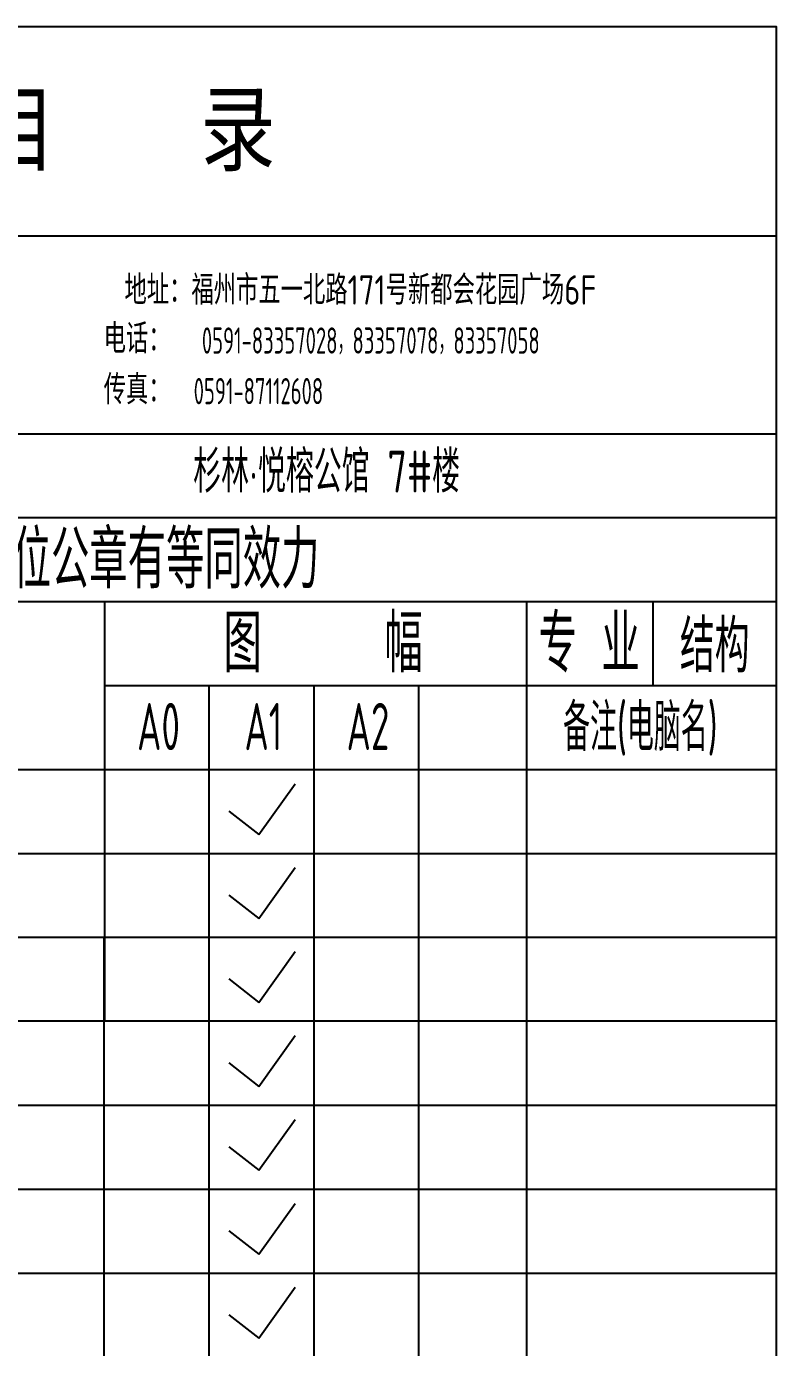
# Model space of a CAD drawing. Extents: x -144902 to 588294, y -160863 to 65494.
# Drawn here: x -56051 to -48895, y 32367 to 44960 of the extents above; entities that cross this region are included whole.
import ezdxf
from ezdxf.enums import TextEntityAlignment as Align

# ---------------------------------------------------------------- set-up
doc = ezdxf.new("R2010")
doc.units = 0
doc.header["$LTSCALE"] = 100
doc.linetypes.add('CONTINOUS', pattern=[0])
for name, color, linetype in [('NOTES', 7, 'CONTINUOUS'), ('PUB_TITLE', 4, 'CONTINUOUS'), ('TAB', 7, 'CONTINUOUS'), ('WINDOW', 144, 'CONTINUOUS'), ('文字', 7, 'CONTINUOUS')]:
    doc.layers.add(name, color=color, linetype=linetype)
doc.styles.get("Standard").update_dxf_attribs({"font": 'tssdeng.shx', "width": 0.7, "bigfont": 'tssdchn.shx'})

msp = doc.modelspace()

# ---------------------------------------------------------------- linework, layer by layer
at = {"layer": 'TAB'}
for p, q in [((-65968.327, 42963.657), (-48898.885, 42963.657)), ((-65972.228, 41078.102), (-48902.786, 41078.102)), ((-65972.228, 40278.102), (-48902.786, 40278.102)), ((-65972.228, 39478.102), (-48902.786, 39478.102)), ((-55305.704, 39478.102), (-55305.704, 35478.102)), ((-51277.244, 21078.102), (-51277.244, 39478.102)), ((-50071.56, 38678.102), (-50071.56, 39478.102)), ((-55305.704, 38678.102), (-48894.985, 38678.102)), ((-54309.605, 38678.102), (-54309.605, 21078.102)), ((-53309.605, 38678.102), (-53309.605, 21078.102)), ((-52309.605, 38678.102), (-52309.605, 21078.102)), ((-65968.327, 37878.102), (-48898.885, 37878.102)), ((-65968.327, 37078.102), (-48898.885, 37078.102)), ((-65968.327, 36278.102), (-48898.885, 36278.102)), ((-55309.605, 21078.102), (-55309.605, 36278.102)), ((-48898.885, 35478.102), (-65968.327, 35478.102)), ((-65968.327, 34678.102), (-48898.885, 34678.102)), ((-65968.327, 33878.102), (-48894.985, 33878.102)), ((-65964.426, 33078.102), (-48898.885, 33078.102))]:
    msp.add_line(p, q, dxfattribs=at)
msp.add_lwpolyline([(-65968.327, 21078.102), (-65968.327, 44959.623), (-48898.885, 44959.623), (-48898.885, 21078.102), (-65972.228, 21078.102)], dxfattribs=at)
at = {"layer": 'WINDOW', "linetype": 'CONTINOUS'}
for p, q in [((-53834.438, 37256.819), (-53485.993, 37741.825)), ((-54120.661, 37480.667), (-53834.438, 37256.819)), ((-53834.438, 36456.819), (-53485.993, 36941.825)), ((-54120.661, 36680.667), (-53834.438, 36456.819)), ((-53834.438, 35656.819), (-53485.993, 36141.825)), ((-54120.661, 35880.667), (-53834.438, 35656.819)), ((-53834.438, 34856.819), (-53485.993, 35341.825)), ((-54120.661, 35080.667), (-53834.438, 34856.819)), ((-53834.438, 34056.819), (-53485.993, 34541.825)), ((-54120.661, 34280.667), (-53834.438, 34056.819)), ((-53834.438, 33256.819), (-53485.993, 33741.825)), ((-54120.661, 33480.667), (-53834.438, 33256.819)), ((-53834.438, 32456.819), (-53485.993, 32941.825)), ((-54120.661, 32680.667), (-53834.438, 32456.819))]:
    msp.add_line(p, q, dxfattribs=at)

# ---------------------------------------------------------------- texts
at = {"layer": 'NOTES', "width": 0.7}
msp.add_text('杉林·悦榕公馆 7#楼', height=400, dxfattribs=at).set_placement((-54459.677, 40516.564))
at = {"layer": 'PUB_TITLE'}
for s, height, width, p in [('地址：福州市五一北路171号新都会花园广场6F', 280, 0.8, (-52864.515, 42461.971)), ('电话：', 280, 0.8, (-54994.703, 41998.066)), ('0591-83357028，83357078，83357058', 250, 0.6, (-52765.692, 41962.204)), ('传真：', 280, 0.8, (-54994.703, 41512.598)), ('0591-87112608', 250, 0.6, (-53837.523, 41483.991))]:
    msp.add_text(s, height=height, dxfattribs=dict(at, width=width)).set_placement(p, align=Align.MIDDLE)
at = {"layer": 'TAB'}
msp.add_text('图   纸   目   录', height=756, rotation=0, dxfattribs=at).set_placement((-60677.858, 43580.664))
at = {"layer": 'TAB', "width": 0.7}
msp.add_text('结构', height=500, dxfattribs=at).set_placement((-49485.223, 39078.102), align=Align.MIDDLE)
at = {"layer": '文字', "color": 51}
for s, height, width, p in [('本套图纸单位资质章（出图章）与单位公章有等同效力', 550, 0.7, (-62033.901, 39603.102)), ('图     幅', 550, 0.7, (-54170.608, 38803.102)), ('专 业', 550, 0.7, (-51165.504, 38800.937)), ('备注(电脑名)', 450, 0.6, (-50931.344, 38053.102)), ('A0', 450, 0.6, (-54994.578, 38061.756)), ('A1', 450, 0.6, (-53970.567, 38061.756)), ('A2', 450, 0.6, (-52996.528, 38061.756))]:
    msp.add_text(s, height=height, dxfattribs=dict(at, width=width)).set_placement(p)

doc.saveas('drawing.dxf')
